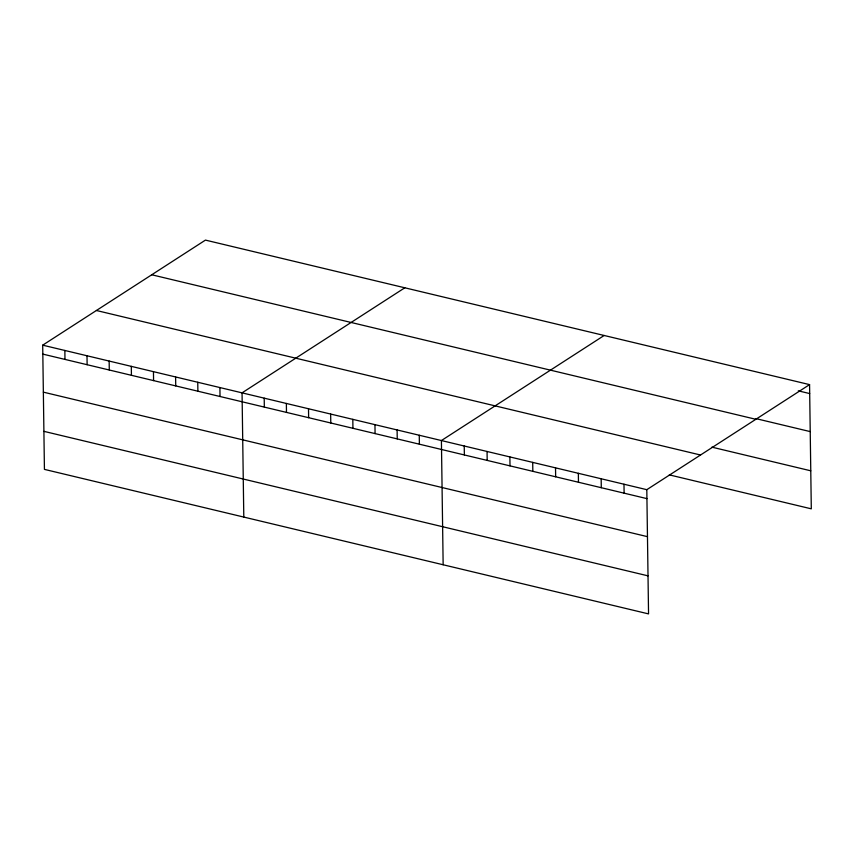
<?xml version="1.0" encoding="UTF-8"?>
<svg xmlns="http://www.w3.org/2000/svg" width="854" height="854" viewBox="0 0 854 854"><rect width="100%" height="100%" fill="white"/><g stroke="black" fill="none" stroke-linecap="round" stroke-linejoin="round"><path stroke-width="1.28" d="M809.571 384.62L646.809 489.684L648.549 613.898L44.429 469.38L42.7 345.165L205.451 240.102L809.571 384.62L811.3 508.835L669.301 474.867M404.807 287.798L242.056 392.851L243.796 517.065M604.162 335.483L441.411 440.547L443.151 564.761M798.276 390.833L809.688 393.566M755.705 418.567L810.222 431.601M151.745 274.774L755.854 419.293M711.873 447.144L810.766 470.8M96.406 310.493L700.526 455.011M42.7 345.165L646.809 489.684M42.828 354.111L646.937 498.629M43.351 392.146L647.471 536.664M43.906 431.345L648.015 575.852M623.986 484.218L624.114 493.164M601.173 478.763L601.291 487.709M578.35 473.297L578.468 482.243M555.527 467.843L555.655 476.788M532.704 462.388L532.832 471.323M509.881 456.922L510.009 465.868M487.058 451.467L487.186 460.413M464.234 446.001L464.362 454.947M419.261 435.241L419.389 444.187M397.11 429.946L397.238 438.892M374.959 424.651L375.087 433.597M352.809 419.346L352.937 428.292M330.658 414.051L330.786 422.997M308.507 408.756L308.636 417.691M286.357 403.451L286.485 412.397M264.206 398.156L264.334 407.102M219.905 387.556L220.033 396.502M197.754 382.261L197.882 391.207M175.604 376.956L175.732 385.901M153.453 371.661L153.581 380.606M131.302 366.355L131.431 375.301M109.152 361.061L109.28 370.006M87.001 355.766L87.129 364.711M64.851 350.46L64.979 359.406"/></g></svg>
